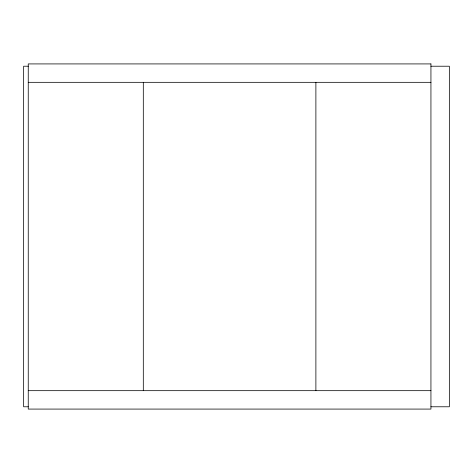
<?xml version="1.0" encoding="UTF-8"?>
<svg xmlns="http://www.w3.org/2000/svg" width="473" height="473" viewBox="0 0 473 473"><rect width="100%" height="100%" fill="white"/><g stroke="black" fill="none" stroke-linecap="round" stroke-linejoin="round"><path stroke-width="0.71" d="M28.25 66.22L23.65 66.22L23.65 406.78L28.25 406.78M430.938 66.22L449.35 66.22L449.35 406.78L430.938 406.78M28.25 82.326L430.938 82.326M28.25 390.674L430.938 390.674M315.887 82.326L315.887 390.674M143.307 82.326L143.307 390.674M430.938 63.92L28.25 63.92L28.25 409.08L430.938 409.08L430.938 63.92"/></g></svg>
